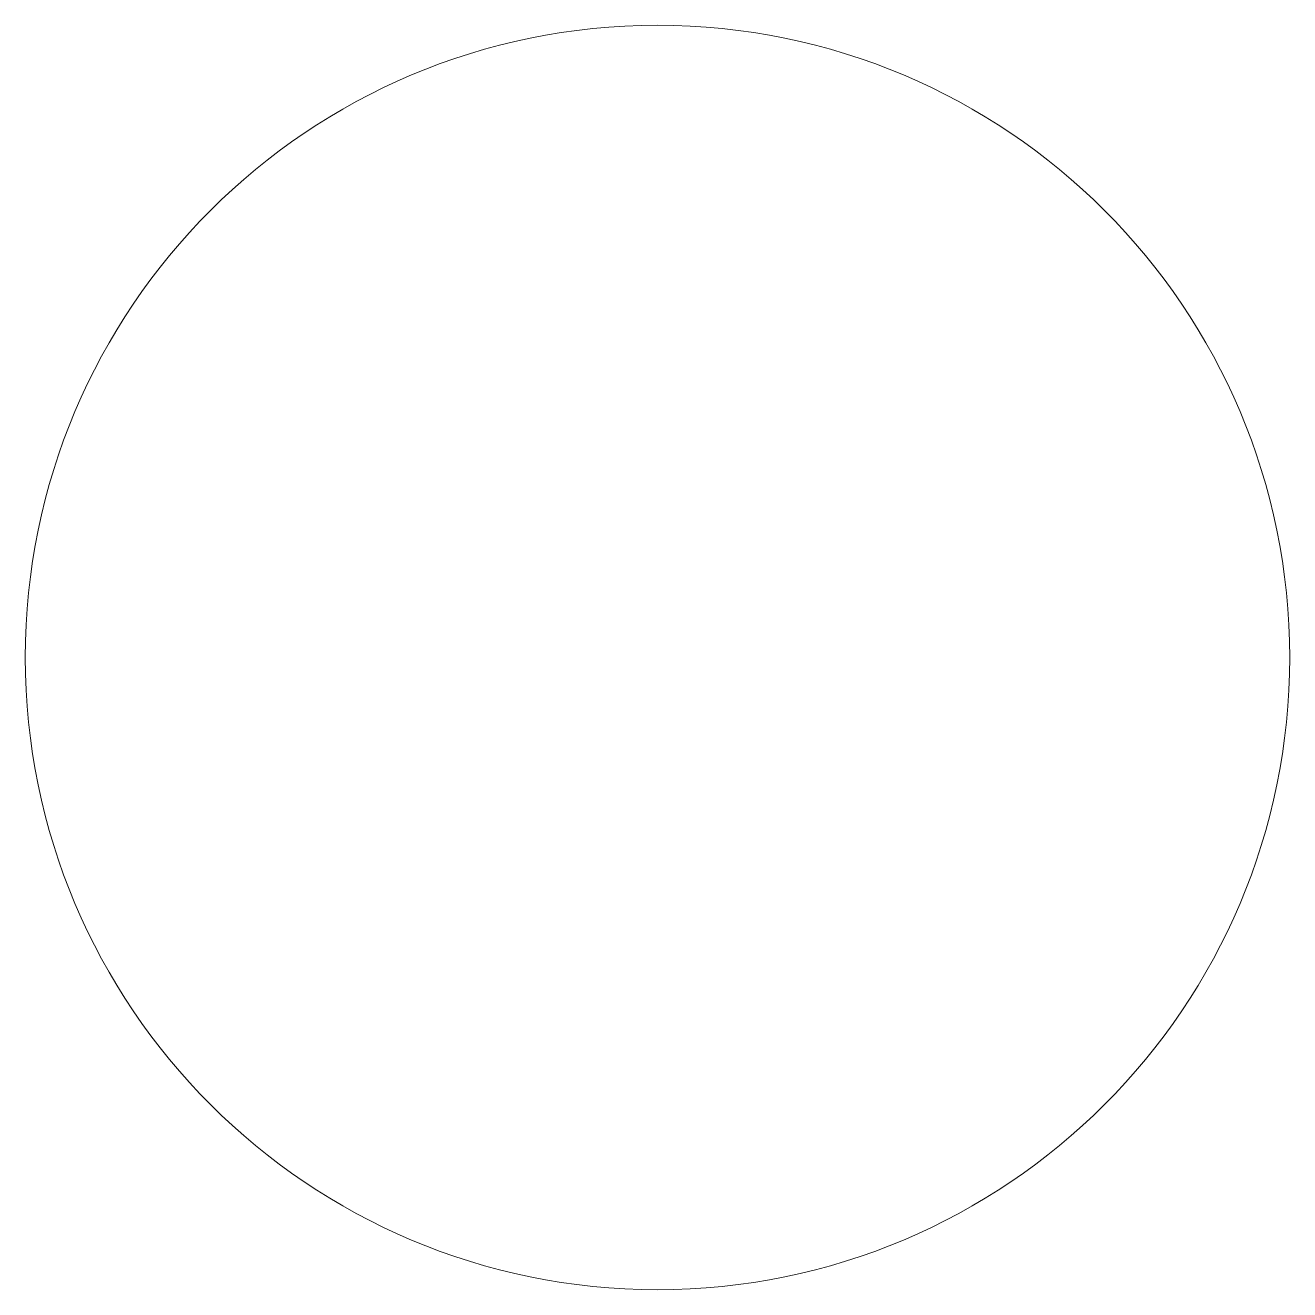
# Model space of a CAD drawing. Header units: millimetres. Extents: x -288 to 276, y -577 to 587.
# Drawn here: x 139.93 to 149.11, y 332.45 to 341.63 of the extents above; entities that cross this region are included whole.
import ezdxf

# ---------------------------------------------------------------- set-up
doc = ezdxf.new("R2010")
doc.units = ezdxf.units.MM
doc.header["$MEASUREMENT"] = 0
doc.layers.add('3mm Endcaps', color=7, linetype='Continuous')

msp = doc.modelspace()

# ---------------------------------------------------------------- linework, layer by layer
at = {"layer": '3mm Endcaps', "color": 230, "lineweight": 9}
msp.add_open_spline([(149.1142, 337.0372), (149.1142, 337.0372), (149.1127, 337.1558), (149.1127, 337.1558), (149.1127, 337.1558), (149.1127, 337.1558), (149.1082, 337.2735), (149.1082, 337.2735), (149.1082, 337.2735), (149.1082, 337.2735), (149.1008, 337.3904), (149.1008, 337.3904), (149.1008, 337.3904), (149.1008, 337.3904), (149.0905, 337.5066), (149.0905, 337.5066), (149.0905, 337.5066), (149.0905, 337.5066), (149.0773, 337.6219), (149.0773, 337.6219), (149.0773, 337.6219), (149.0773, 337.6219), (149.0613, 337.7363), (149.0613, 337.7363), (149.0613, 337.7363), (149.0613, 337.7363), (149.0425, 337.8498), (149.0425, 337.8498), (149.0425, 337.8498), (149.0425, 337.8498), (149.0209, 337.9623), (149.0209, 337.9623), (149.0209, 337.9623), (149.0209, 337.9623), (148.9966, 338.0739), (148.9966, 338.0739), (148.9966, 338.0739), (148.9966, 338.0739), (148.9696, 338.1844), (148.9696, 338.1844), (148.9696, 338.1844), (148.9696, 338.1844), (148.94, 338.2938), (148.94, 338.2938), (148.94, 338.2938), (148.94, 338.2938), (148.9078, 338.4022), (148.9078, 338.4022), (148.9078, 338.4022), (148.9078, 338.4022), (148.873, 338.5094), (148.873, 338.5094), (148.873, 338.5094), (148.873, 338.5094), (148.8356, 338.6155), (148.8356, 338.6155), (148.8356, 338.6155), (148.8356, 338.6155), (148.7958, 338.7203), (148.7958, 338.7203), (148.7958, 338.7203), (148.7958, 338.7203), (148.7534, 338.8239), (148.7534, 338.8239), (148.7534, 338.8239), (148.7534, 338.8239), (148.7087, 338.9262), (148.7087, 338.9262), (148.7087, 338.9262), (148.7087, 338.9262), (148.6615, 339.0272), (148.6615, 339.0272), (148.6615, 339.0272), (148.6615, 339.0272), (148.612, 339.1269), (148.612, 339.1269), (148.612, 339.1269), (148.612, 339.1269), (148.5602, 339.2251), (148.5602, 339.2251), (148.5602, 339.2251), (148.5602, 339.2251), (148.506, 339.322), (148.506, 339.322), (148.506, 339.322), (148.506, 339.322), (148.4496, 339.4173), (148.4496, 339.4173), (148.4496, 339.4173), (148.4496, 339.4173), (148.391, 339.5112), (148.391, 339.5112), (148.391, 339.5112), (148.391, 339.5112), (148.3303, 339.6036), (148.3303, 339.6036), (148.3303, 339.6036), (148.3303, 339.6036), (148.2673, 339.6944), (148.2673, 339.6944), (148.2673, 339.6944), (148.2673, 339.6944), (148.2023, 339.7835), (148.2023, 339.7835), (148.2023, 339.7835), (148.2023, 339.7835), (148.1352, 339.8711), (148.1352, 339.8711), (148.1352, 339.8711), (148.1352, 339.8711), (148.066, 339.9569), (148.066, 339.9569), (148.066, 339.9569), (148.066, 339.9569), (147.9949, 340.0411), (147.9949, 340.0411), (147.9949, 340.0411), (147.9949, 340.0411), (147.9218, 340.1235), (147.9218, 340.1235), (147.9218, 340.1235), (147.9218, 340.1235), (147.8467, 340.2041), (147.8467, 340.2041), (147.8467, 340.2041), (147.8467, 340.2041), (147.7698, 340.2829), (147.7698, 340.2829), (147.7698, 340.2829), (147.7698, 340.2829), (147.691, 340.3598), (147.691, 340.3598), (147.691, 340.3598), (147.691, 340.3598), (147.6104, 340.4349), (147.6104, 340.4349), (147.6104, 340.4349), (147.6104, 340.4349), (147.528, 340.508), (147.528, 340.508), (147.528, 340.508), (147.528, 340.508), (147.4438, 340.5791), (147.4438, 340.5791), (147.4438, 340.5791), (147.4438, 340.5791), (147.358, 340.6483), (147.358, 340.6483), (147.358, 340.6483), (147.358, 340.6483), (147.2704, 340.7154), (147.2704, 340.7154), (147.2704, 340.7154), (147.2704, 340.7154), (147.1812, 340.7804), (147.1812, 340.7804), (147.1812, 340.7804), (147.1812, 340.7804), (147.0905, 340.8434), (147.0905, 340.8434), (147.0905, 340.8434), (147.0905, 340.8434), (146.9981, 340.9042), (146.9981, 340.9042), (146.9981, 340.9042), (146.9981, 340.9042), (146.9042, 340.9628), (146.9042, 340.9628), (146.9042, 340.9628), (146.9042, 340.9628), (146.8089, 341.0192), (146.8089, 341.0192), (146.8089, 341.0192), (146.8089, 341.0192), (146.712, 341.0733), (146.712, 341.0733), (146.712, 341.0733), (146.712, 341.0733), (146.6138, 341.1251), (146.6138, 341.1251), (146.6138, 341.1251), (146.6138, 341.1251), (146.5141, 341.1747), (146.5141, 341.1747), (146.5141, 341.1747), (146.5141, 341.1747), (146.4131, 341.2218), (146.4131, 341.2218), (146.4131, 341.2218), (146.4131, 341.2218), (146.3108, 341.2666), (146.3108, 341.2666), (146.3108, 341.2666), (146.3108, 341.2666), (146.2072, 341.3089), (146.2072, 341.3089), (146.2072, 341.3089), (146.2072, 341.3089), (146.1024, 341.3488), (146.1024, 341.3488), (146.1024, 341.3488), (146.1024, 341.3488), (145.9963, 341.3861), (145.9963, 341.3861), (145.9963, 341.3861), (145.9963, 341.3861), (145.8891, 341.4209), (145.8891, 341.4209), (145.8891, 341.4209), (145.8891, 341.4209), (145.7807, 341.4532), (145.7807, 341.4532), (145.7807, 341.4532), (145.7807, 341.4532), (145.6713, 341.4828), (145.6713, 341.4828), (145.6713, 341.4828), (145.6713, 341.4828), (145.5607, 341.5098), (145.5607, 341.5098), (145.5607, 341.5098), (145.5607, 341.5098), (145.4492, 341.534), (145.4492, 341.534), (145.4492, 341.534), (145.4492, 341.534), (145.3367, 341.5556), (145.3367, 341.5556), (145.3367, 341.5556), (145.3367, 341.5556), (145.2232, 341.5744), (145.2232, 341.5744), (145.2232, 341.5744), (145.2232, 341.5744), (145.1088, 341.5904), (145.1088, 341.5904), (145.1088, 341.5904), (145.1088, 341.5904), (144.9935, 341.6036), (144.9935, 341.6036), (144.9935, 341.6036), (144.9935, 341.6036), (144.8773, 341.6139), (144.8773, 341.6139), (144.8773, 341.6139), (144.8773, 341.6139), (144.7604, 341.6213), (144.7604, 341.6213), (144.7604, 341.6213), (144.7604, 341.6213), (144.6426, 341.6258), (144.6426, 341.6258), (144.6426, 341.6258), (144.6426, 341.6258), (144.5242, 341.6273), (144.5242, 341.6273), (144.5242, 341.6273), (144.5242, 341.6273), (144.4057, 341.6258), (144.4057, 341.6258), (144.4057, 341.6258), (144.4057, 341.6258), (144.288, 341.6213), (144.288, 341.6213), (144.288, 341.6213), (144.288, 341.6213), (144.171, 341.6139), (144.171, 341.6139), (144.171, 341.6139), (144.171, 341.6139), (144.0549, 341.6036), (144.0549, 341.6036), (144.0549, 341.6036), (144.0549, 341.6036), (143.9396, 341.5904), (143.9396, 341.5904), (143.9396, 341.5904), (143.9396, 341.5904), (143.8252, 341.5744), (143.8252, 341.5744), (143.8252, 341.5744), (143.8252, 341.5744), (143.7117, 341.5556), (143.7117, 341.5556), (143.7117, 341.5556), (143.7117, 341.5556), (143.5991, 341.534), (143.5991, 341.534), (143.5991, 341.534), (143.5991, 341.534), (143.4876, 341.5098), (143.4876, 341.5098), (143.4876, 341.5098), (143.4876, 341.5098), (143.3771, 341.4828), (143.3771, 341.4828), (143.3771, 341.4828), (143.3771, 341.4828), (143.2676, 341.4532), (143.2676, 341.4532), (143.2676, 341.4532), (143.2676, 341.4532), (143.1593, 341.4209), (143.1593, 341.4209), (143.1593, 341.4209), (143.1593, 341.4209), (143.052, 341.3861), (143.052, 341.3861), (143.052, 341.3861), (143.052, 341.3861), (142.946, 341.3488), (142.946, 341.3488), (142.946, 341.3488), (142.946, 341.3488), (142.8411, 341.3089), (142.8411, 341.3089), (142.8411, 341.3089), (142.8411, 341.3089), (142.7376, 341.2666), (142.7376, 341.2666), (142.7376, 341.2666), (142.7376, 341.2666), (142.6352, 341.2218), (142.6352, 341.2218), (142.6352, 341.2218), (142.6352, 341.2218), (142.5342, 341.1747), (142.5342, 341.1747), (142.5342, 341.1747), (142.5342, 341.1747), (142.4346, 341.1252), (142.4346, 341.1252), (142.4346, 341.1252), (142.4346, 341.1252), (142.3363, 341.0733), (142.3363, 341.0733), (142.3363, 341.0733), (142.3363, 341.0733), (142.2395, 341.0192), (142.2395, 341.0192), (142.2395, 341.0192), (142.2395, 341.0192), (142.1441, 340.9628), (142.1441, 340.9628), (142.1441, 340.9628), (142.1441, 340.9628), (142.0502, 340.9042), (142.0502, 340.9042), (142.0502, 340.9042), (142.0502, 340.9042), (141.9579, 340.8434), (141.9579, 340.8434), (141.9579, 340.8434), (141.9579, 340.8434), (141.8671, 340.7805), (141.8671, 340.7805), (141.8671, 340.7805), (141.8671, 340.7805), (141.7779, 340.7154), (141.7779, 340.7154), (141.7779, 340.7154), (141.7779, 340.7154), (141.6904, 340.6483), (141.6904, 340.6483), (141.6904, 340.6483), (141.6904, 340.6483), (141.6045, 340.5792), (141.6045, 340.5792), (141.6045, 340.5792), (141.6045, 340.5792), (141.5204, 340.508), (141.5204, 340.508), (141.5204, 340.508), (141.5204, 340.508), (141.438, 340.4349), (141.438, 340.4349), (141.438, 340.4349), (141.438, 340.4349), (141.3574, 340.3599), (141.3574, 340.3599), (141.3574, 340.3599), (141.3574, 340.3599), (141.2786, 340.2829), (141.2786, 340.2829), (141.2786, 340.2829), (141.2786, 340.2829), (141.2016, 340.2041), (141.2016, 340.2041), (141.2016, 340.2041), (141.2016, 340.2041), (141.1266, 340.1235), (141.1266, 340.1235), (141.1266, 340.1235), (141.1266, 340.1235), (141.0535, 340.0411), (141.0535, 340.0411), (141.0535, 340.0411), (141.0535, 340.0411), (140.9823, 339.957), (140.9823, 339.957), (140.9823, 339.957), (140.9823, 339.957), (140.9132, 339.8711), (140.9132, 339.8711), (140.9132, 339.8711), (140.9132, 339.8711), (140.846, 339.7836), (140.846, 339.7836), (140.846, 339.7836), (140.846, 339.7836), (140.781, 339.6944), (140.781, 339.6944), (140.781, 339.6944), (140.781, 339.6944), (140.7181, 339.6036), (140.7181, 339.6036), (140.7181, 339.6036), (140.7181, 339.6036), (140.6573, 339.5113), (140.6573, 339.5113), (140.6573, 339.5113), (140.6573, 339.5113), (140.5987, 339.4174), (140.5987, 339.4174), (140.5987, 339.4174), (140.5987, 339.4174), (140.5423, 339.322), (140.5423, 339.322), (140.5423, 339.322), (140.5423, 339.322), (140.4882, 339.2252), (140.4882, 339.2252), (140.4882, 339.2252), (140.4882, 339.2252), (140.4363, 339.1269), (140.4363, 339.1269), (140.4363, 339.1269), (140.4363, 339.1269), (140.3868, 339.0273), (140.3868, 339.0273), (140.3868, 339.0273), (140.3868, 339.0273), (140.3396, 338.9263), (140.3396, 338.9263), (140.3396, 338.9263), (140.3396, 338.9263), (140.2949, 338.8239), (140.2949, 338.8239), (140.2949, 338.8239), (140.2949, 338.8239), (140.2525, 338.7203), (140.2525, 338.7203), (140.2525, 338.7203), (140.2525, 338.7203), (140.2127, 338.6155), (140.2127, 338.6155), (140.2127, 338.6155), (140.2127, 338.6155), (140.1753, 338.5095), (140.1753, 338.5095), (140.1753, 338.5095), (140.1753, 338.5095), (140.1405, 338.4022), (140.1405, 338.4022), (140.1405, 338.4022), (140.1405, 338.4022), (140.1083, 338.2939), (140.1083, 338.2939), (140.1083, 338.2939), (140.1083, 338.2939), (140.0787, 338.1844), (140.0787, 338.1844), (140.0787, 338.1844), (140.0787, 338.1844), (140.0517, 338.0739), (140.0517, 338.0739), (140.0517, 338.0739), (140.0517, 338.0739), (140.0274, 337.9623), (140.0274, 337.9623), (140.0274, 337.9623), (140.0274, 337.9623), (140.0058, 337.8498), (140.0058, 337.8498), (140.0058, 337.8498), (140.0058, 337.8498), (139.987, 337.7363), (139.987, 337.7363), (139.987, 337.7363), (139.987, 337.7363), (139.971, 337.6219), (139.971, 337.6219), (139.971, 337.6219), (139.971, 337.6219), (139.9578, 337.5066), (139.9578, 337.5066), (139.9578, 337.5066), (139.9578, 337.5066), (139.9475, 337.3905), (139.9475, 337.3905), (139.9475, 337.3905), (139.9475, 337.3905), (139.9401, 337.2735), (139.9401, 337.2735), (139.9401, 337.2735), (139.9401, 337.2735), (139.9356, 337.1558), (139.9356, 337.1558), (139.9356, 337.1558), (139.9356, 337.1558), (139.9342, 337.0373), (139.9342, 337.0373), (139.9342, 337.0373), (139.9342, 337.0373), (139.9356, 336.9188), (139.9356, 336.9188), (139.9356, 336.9188), (139.9356, 336.9188), (139.9401, 336.8011), (139.9401, 336.8011), (139.9401, 336.8011), (139.9401, 336.8011), (139.9475, 336.6841), (139.9475, 336.6841), (139.9475, 336.6841), (139.9475, 336.6841), (139.9578, 336.568), (139.9578, 336.568), (139.9578, 336.568), (139.9578, 336.568), (139.971, 336.4527), (139.971, 336.4527), (139.971, 336.4527), (139.971, 336.4527), (139.987, 336.3383), (139.987, 336.3383), (139.987, 336.3383), (139.987, 336.3383), (140.0058, 336.2248), (140.0058, 336.2248), (140.0058, 336.2248), (140.0058, 336.2248), (140.0274, 336.1123), (140.0274, 336.1123), (140.0274, 336.1123), (140.0274, 336.1123), (140.0517, 336.0007), (140.0517, 336.0007), (140.0517, 336.0007), (140.0517, 336.0007), (140.0787, 335.8902), (140.0787, 335.8902), (140.0787, 335.8902), (140.0787, 335.8902), (140.1083, 335.7807), (140.1083, 335.7807), (140.1083, 335.7807), (140.1083, 335.7807), (140.1405, 335.6724), (140.1405, 335.6724), (140.1405, 335.6724), (140.1405, 335.6724), (140.1753, 335.5651), (140.1753, 335.5651), (140.1753, 335.5651), (140.1753, 335.5651), (140.2127, 335.4591), (140.2127, 335.4591), (140.2127, 335.4591), (140.2127, 335.4591), (140.2525, 335.3543), (140.2525, 335.3543), (140.2525, 335.3543), (140.2525, 335.3543), (140.2949, 335.2507), (140.2949, 335.2507), (140.2949, 335.2507), (140.2949, 335.2507), (140.3396, 335.1483), (140.3396, 335.1483), (140.3396, 335.1483), (140.3396, 335.1483), (140.3868, 335.0473), (140.3868, 335.0473), (140.3868, 335.0473), (140.3868, 335.0473), (140.4363, 334.9477), (140.4363, 334.9477), (140.4363, 334.9477), (140.4363, 334.9477), (140.4881, 334.8494), (140.4881, 334.8494), (140.4881, 334.8494), (140.4881, 334.8494), (140.5423, 334.7526), (140.5423, 334.7526), (140.5423, 334.7526), (140.5423, 334.7526), (140.5987, 334.6572), (140.5987, 334.6572), (140.5987, 334.6572), (140.5987, 334.6572), (140.6573, 334.5633), (140.6573, 334.5633), (140.6573, 334.5633), (140.6573, 334.5633), (140.718, 334.471), (140.718, 334.471), (140.718, 334.471), (140.718, 334.471), (140.781, 334.3802), (140.781, 334.3802), (140.781, 334.3802), (140.781, 334.3802), (140.846, 334.291), (140.846, 334.291), (140.846, 334.291), (140.846, 334.291), (140.9131, 334.2035), (140.9131, 334.2035), (140.9131, 334.2035), (140.9131, 334.2035), (140.9823, 334.1176), (140.9823, 334.1176), (140.9823, 334.1176), (140.9823, 334.1176), (141.0534, 334.0335), (141.0534, 334.0335), (141.0534, 334.0335), (141.0534, 334.0335), (141.1265, 333.9511), (141.1265, 333.9511), (141.1265, 333.9511), (141.1265, 333.9511), (141.2016, 333.8705), (141.2016, 333.8705), (141.2016, 333.8705), (141.2016, 333.8705), (141.2785, 333.7917), (141.2785, 333.7917), (141.2785, 333.7917), (141.2785, 333.7917), (141.3573, 333.7147), (141.3573, 333.7147), (141.3573, 333.7147), (141.3573, 333.7147), (141.4379, 333.6397), (141.4379, 333.6397), (141.4379, 333.6397), (141.4379, 333.6397), (141.5203, 333.5666), (141.5203, 333.5666), (141.5203, 333.5666), (141.5203, 333.5666), (141.6045, 333.4954), (141.6045, 333.4954), (141.6045, 333.4954), (141.6045, 333.4954), (141.6903, 333.4263), (141.6903, 333.4263), (141.6903, 333.4263), (141.6903, 333.4263), (141.7779, 333.3592), (141.7779, 333.3592), (141.7779, 333.3592), (141.7779, 333.3592), (141.8671, 333.2941), (141.8671, 333.2941), (141.8671, 333.2941), (141.8671, 333.2941), (141.9578, 333.2312), (141.9578, 333.2312), (141.9578, 333.2312), (141.9578, 333.2312), (142.0502, 333.1704), (142.0502, 333.1704), (142.0502, 333.1704), (142.0502, 333.1704), (142.1441, 333.1118), (142.1441, 333.1118), (142.1441, 333.1118), (142.1441, 333.1118), (142.2394, 333.0554), (142.2394, 333.0554), (142.2394, 333.0554), (142.2394, 333.0554), (142.3363, 333.0013), (142.3363, 333.0013), (142.3363, 333.0013), (142.3363, 333.0013), (142.4345, 332.9494), (142.4345, 332.9494), (142.4345, 332.9494), (142.4345, 332.9494), (142.5342, 332.8999), (142.5342, 332.8999), (142.5342, 332.8999), (142.5342, 332.8999), (142.6352, 332.8528), (142.6352, 332.8528), (142.6352, 332.8528), (142.6352, 332.8528), (142.7375, 332.808), (142.7375, 332.808), (142.7375, 332.808), (142.7375, 332.808), (142.8411, 332.7657), (142.8411, 332.7657), (142.8411, 332.7657), (142.8411, 332.7657), (142.9459, 332.7258), (142.9459, 332.7258), (142.9459, 332.7258), (142.9459, 332.7258), (143.052, 332.6885), (143.052, 332.6885), (143.052, 332.6885), (143.052, 332.6885), (143.1592, 332.6537), (143.1592, 332.6537), (143.1592, 332.6537), (143.1592, 332.6537), (143.2676, 332.6214), (143.2676, 332.6214), (143.2676, 332.6214), (143.2676, 332.6214), (143.377, 332.5918), (143.377, 332.5918), (143.377, 332.5918), (143.377, 332.5918), (143.4876, 332.5648), (143.4876, 332.5648), (143.4876, 332.5648), (143.4876, 332.5648), (143.5991, 332.5406), (143.5991, 332.5406), (143.5991, 332.5406), (143.5991, 332.5406), (143.7116, 332.519), (143.7116, 332.519), (143.7116, 332.519), (143.7116, 332.519), (143.8251, 332.5002), (143.8251, 332.5002), (143.8251, 332.5002), (143.8251, 332.5002), (143.9395, 332.4842), (143.9395, 332.4842), (143.9395, 332.4842), (143.9395, 332.4842), (144.0548, 332.471), (144.0548, 332.471), (144.0548, 332.471), (144.0548, 332.471), (144.171, 332.4607), (144.171, 332.4607), (144.171, 332.4607), (144.171, 332.4607), (144.2879, 332.4533), (144.2879, 332.4533), (144.2879, 332.4533), (144.2879, 332.4533), (144.4057, 332.4488), (144.4057, 332.4488), (144.4057, 332.4488), (144.4057, 332.4488), (144.5242, 332.4473), (144.5242, 332.4473), (144.5242, 332.4473), (144.5242, 332.4473), (144.6426, 332.4488), (144.6426, 332.4488), (144.6426, 332.4488), (144.6426, 332.4488), (144.7604, 332.4533), (144.7604, 332.4533), (144.7604, 332.4533), (144.7604, 332.4533), (144.8773, 332.4607), (144.8773, 332.4607), (144.8773, 332.4607), (144.8773, 332.4607), (144.9935, 332.471), (144.9935, 332.471), (144.9935, 332.471), (144.9935, 332.471), (145.1088, 332.4842), (145.1088, 332.4842), (145.1088, 332.4842), (145.1088, 332.4842), (145.2232, 332.5002), (145.2232, 332.5002), (145.2232, 332.5002), (145.2232, 332.5002), (145.3367, 332.519), (145.3367, 332.519), (145.3367, 332.519), (145.3367, 332.519), (145.4492, 332.5405), (145.4492, 332.5405), (145.4492, 332.5405), (145.4492, 332.5405), (145.5607, 332.5648), (145.5607, 332.5648), (145.5607, 332.5648), (145.5607, 332.5648), (145.6713, 332.5918), (145.6713, 332.5918), (145.6713, 332.5918), (145.6713, 332.5918), (145.7807, 332.6214), (145.7807, 332.6214), (145.7807, 332.6214), (145.7807, 332.6214), (145.8891, 332.6536), (145.8891, 332.6536), (145.8891, 332.6536), (145.8891, 332.6536), (145.9963, 332.6884), (145.9963, 332.6884), (145.9963, 332.6884), (145.9963, 332.6884), (146.1024, 332.7258), (146.1024, 332.7258), (146.1024, 332.7258), (146.1024, 332.7258), (146.2072, 332.7656), (146.2072, 332.7656), (146.2072, 332.7656), (146.2072, 332.7656), (146.3108, 332.8079), (146.3108, 332.8079), (146.3108, 332.8079), (146.3108, 332.8079), (146.4131, 332.8527), (146.4131, 332.8527), (146.4131, 332.8527), (146.4131, 332.8527), (146.5141, 332.8999), (146.5141, 332.8999), (146.5141, 332.8999), (146.5141, 332.8999), (146.6138, 332.9494), (146.6138, 332.9494), (146.6138, 332.9494), (146.6138, 332.9494), (146.712, 333.0012), (146.712, 333.0012), (146.712, 333.0012), (146.712, 333.0012), (146.8089, 333.0553), (146.8089, 333.0553), (146.8089, 333.0553), (146.8089, 333.0553), (146.9042, 333.1117), (146.9042, 333.1117), (146.9042, 333.1117), (146.9042, 333.1117), (146.9981, 333.1703), (146.9981, 333.1703), (146.9981, 333.1703), (146.9981, 333.1703), (147.0905, 333.2311), (147.0905, 333.2311), (147.0905, 333.2311), (147.0905, 333.2311), (147.1812, 333.294), (147.1812, 333.294), (147.1812, 333.294), (147.1812, 333.294), (147.2704, 333.3591), (147.2704, 333.3591), (147.2704, 333.3591), (147.2704, 333.3591), (147.358, 333.4262), (147.358, 333.4262), (147.358, 333.4262), (147.358, 333.4262), (147.4438, 333.4953), (147.4438, 333.4953), (147.4438, 333.4953), (147.4438, 333.4953), (147.528, 333.5665), (147.528, 333.5665), (147.528, 333.5665), (147.528, 333.5665), (147.6104, 333.6396), (147.6104, 333.6396), (147.6104, 333.6396), (147.6104, 333.6396), (147.691, 333.7147), (147.691, 333.7147), (147.691, 333.7147), (147.691, 333.7147), (147.7698, 333.7916), (147.7698, 333.7916), (147.7698, 333.7916), (147.7698, 333.7916), (147.8467, 333.8704), (147.8467, 333.8704), (147.8467, 333.8704), (147.8467, 333.8704), (147.9218, 333.951), (147.9218, 333.951), (147.9218, 333.951), (147.9218, 333.951), (147.9949, 334.0334), (147.9949, 334.0334), (147.9949, 334.0334), (147.9949, 334.0334), (148.066, 334.1175), (148.066, 334.1175), (148.066, 334.1175), (148.066, 334.1175), (148.1352, 334.2034), (148.1352, 334.2034), (148.1352, 334.2034), (148.1352, 334.2034), (148.2023, 334.2909), (148.2023, 334.2909), (148.2023, 334.2909), (148.2023, 334.2909), (148.2673, 334.3801), (148.2673, 334.3801), (148.2673, 334.3801), (148.2673, 334.3801), (148.3303, 334.4709), (148.3303, 334.4709), (148.3303, 334.4709), (148.3303, 334.4709), (148.391, 334.5632), (148.391, 334.5632), (148.391, 334.5632), (148.391, 334.5632), (148.4496, 334.6571), (148.4496, 334.6571), (148.4496, 334.6571), (148.4496, 334.6571), (148.506, 334.7525), (148.506, 334.7525), (148.506, 334.7525), (148.506, 334.7525), (148.5602, 334.8493), (148.5602, 334.8493), (148.5602, 334.8493), (148.5602, 334.8493), (148.612, 334.9476), (148.612, 334.9476), (148.612, 334.9476), (148.612, 334.9476), (148.6615, 335.0472), (148.6615, 335.0472), (148.6615, 335.0472), (148.6615, 335.0472), (148.7087, 335.1482), (148.7087, 335.1482), (148.7087, 335.1482), (148.7087, 335.1482), (148.7534, 335.2506), (148.7534, 335.2506), (148.7534, 335.2506), (148.7534, 335.2506), (148.7958, 335.3542), (148.7958, 335.3542), (148.7958, 335.3542), (148.7958, 335.3542), (148.8356, 335.459), (148.8356, 335.459), (148.8356, 335.459), (148.8356, 335.459), (148.873, 335.565), (148.873, 335.565), (148.873, 335.565), (148.873, 335.565), (148.9078, 335.6723), (148.9078, 335.6723), (148.9078, 335.6723), (148.9078, 335.6723), (148.94, 335.7806), (148.94, 335.7806), (148.94, 335.7806), (148.94, 335.7806), (148.9696, 335.8901), (148.9696, 335.8901), (148.9696, 335.8901), (148.9696, 335.8901), (148.9966, 336.0006), (148.9966, 336.0006), (148.9966, 336.0006), (148.9966, 336.0006), (149.0209, 336.1122), (149.0209, 336.1122), (149.0209, 336.1122), (149.0209, 336.1122), (149.0425, 336.2247), (149.0425, 336.2247), (149.0425, 336.2247), (149.0425, 336.2247), (149.0613, 336.3382), (149.0613, 336.3382), (149.0613, 336.3382), (149.0613, 336.3382), (149.0773, 336.4526), (149.0773, 336.4526), (149.0773, 336.4526), (149.0773, 336.4526), (149.0905, 336.5679), (149.0905, 336.5679), (149.0905, 336.5679), (149.0905, 336.5679), (149.1008, 336.684), (149.1008, 336.684), (149.1008, 336.684), (149.1008, 336.684), (149.1082, 336.801), (149.1082, 336.801), (149.1082, 336.801), (149.1082, 336.801), (149.1127, 336.9187), (149.1127, 336.9187), (149.1127, 336.9187), (149.1127, 336.9187), (149.1142, 337.0372), (149.1142, 337.0372)], degree=3, knots=[0, 0, 0, 0, 0.003891, 0.003891, 0.003891, 0.003891, 0.007782, 0.007782, 0.007782, 0.007782, 0.011673, 0.011673, 0.011673, 0.011673, 0.015564, 0.015564, 0.015564, 0.015564, 0.019455, 0.019455, 0.019455, 0.019455, 0.023346, 0.023346, 0.023346, 0.023346, 0.027237, 0.027237, 0.027237, 0.027237, 0.031128, 0.031128, 0.031128, 0.031128, 0.035019, 0.035019, 0.035019, 0.035019, 0.038911, 0.038911, 0.038911, 0.038911, 0.042802, 0.042802, 0.042802, 0.042802, 0.046693, 0.046693, 0.046693, 0.046693, 0.050584, 0.050584, 0.050584, 0.050584, 0.054475, 0.054475, 0.054475, 0.054475, 0.058366, 0.058366, 0.058366, 0.058366, 0.062257, 0.062257, 0.062257, 0.062257, 0.066148, 0.066148, 0.066148, 0.066148, 0.070039, 0.070039, 0.070039, 0.070039, 0.07393, 0.07393, 0.07393, 0.07393, 0.077821, 0.077821, 0.077821, 0.077821, 0.081712, 0.081712, 0.081712, 0.081712, 0.085603, 0.085603, 0.085603, 0.085603, 0.089494, 0.089494, 0.089494, 0.089494, 0.093385, 0.093385, 0.093385, 0.093385, 0.097276, 0.097276, 0.097276, 0.097276, 0.101167, 0.101167, 0.101167, 0.101167, 0.105058, 0.105058, 0.105058, 0.105058, 0.108949, 0.108949, 0.108949, 0.108949, 0.11284, 0.11284, 0.11284, 0.11284, 0.116732, 0.116732, 0.116732, 0.116732, 0.120623, 0.120623, 0.120623, 0.120623, 0.124514, 0.124514, 0.124514, 0.124514, 0.128405, 0.128405, 0.128405, 0.128405, 0.132296, 0.132296, 0.132296, 0.132296, 0.136187, 0.136187, 0.136187, 0.136187, 0.140078, 0.140078, 0.140078, 0.140078, 0.143969, 0.143969, 0.143969, 0.143969, 0.14786, 0.14786, 0.14786, 0.14786, 0.151751, 0.151751, 0.151751, 0.151751, 0.155642, 0.155642, 0.155642, 0.155642, 0.159533, 0.159533, 0.159533, 0.159533, 0.163424, 0.163424, 0.163424, 0.163424, 0.167315, 0.167315, 0.167315, 0.167315, 0.171206, 0.171206, 0.171206, 0.171206, 0.175097, 0.175097, 0.175097, 0.175097, 0.178988, 0.178988, 0.178988, 0.178988, 0.182879, 0.182879, 0.182879, 0.182879, 0.18677, 0.18677, 0.18677, 0.18677, 0.190661, 0.190661, 0.190661, 0.190661, 0.194553, 0.194553, 0.194553, 0.194553, 0.198444, 0.198444, 0.198444, 0.198444, 0.202335, 0.202335, 0.202335, 0.202335, 0.206226, 0.206226, 0.206226, 0.206226, 0.210117, 0.210117, 0.210117, 0.210117, 0.214008, 0.214008, 0.214008, 0.214008, 0.217899, 0.217899, 0.217899, 0.217899, 0.22179, 0.22179, 0.22179, 0.22179, 0.225681, 0.225681, 0.225681, 0.225681, 0.229572, 0.229572, 0.229572, 0.229572, 0.233463, 0.233463, 0.233463, 0.233463, 0.237354, 0.237354, 0.237354, 0.237354, 0.241245, 0.241245, 0.241245, 0.241245, 0.245136, 0.245136, 0.245136, 0.245136, 0.249027, 0.249027, 0.249027, 0.249027, 0.252918, 0.252918, 0.252918, 0.252918, 0.256809, 0.256809, 0.256809, 0.256809, 0.2607, 0.2607, 0.2607, 0.2607, 0.264591, 0.264591, 0.264591, 0.264591, 0.268482, 0.268482, 0.268482, 0.268482, 0.272374, 0.272374, 0.272374, 0.272374, 0.276265, 0.276265, 0.276265, 0.276265, 0.280156, 0.280156, 0.280156, 0.280156, 0.284047, 0.284047, 0.284047, 0.284047, 0.287938, 0.287938, 0.287938, 0.287938, 0.291829, 0.291829, 0.291829, 0.291829, 0.29572, 0.29572, 0.29572, 0.29572, 0.299611, 0.299611, 0.299611, 0.299611, 0.303502, 0.303502, 0.303502, 0.303502, 0.307393, 0.307393, 0.307393, 0.307393, 0.311284, 0.311284, 0.311284, 0.311284, 0.315175, 0.315175, 0.315175, 0.315175, 0.319066, 0.319066, 0.319066, 0.319066, 0.322957, 0.322957, 0.322957, 0.322957, 0.326848, 0.326848, 0.326848, 0.326848, 0.330739, 0.330739, 0.330739, 0.330739, 0.33463, 0.33463, 0.33463, 0.33463, 0.338521, 0.338521, 0.338521, 0.338521, 0.342412, 0.342412, 0.342412, 0.342412, 0.346304, 0.346304, 0.346304, 0.346304, 0.350195, 0.350195, 0.350195, 0.350195, 0.354086, 0.354086, 0.354086, 0.354086, 0.357977, 0.357977, 0.357977, 0.357977, 0.361868, 0.361868, 0.361868, 0.361868, 0.365759, 0.365759, 0.365759, 0.365759, 0.36965, 0.36965, 0.36965, 0.36965, 0.373541, 0.373541, 0.373541, 0.373541, 0.377432, 0.377432, 0.377432, 0.377432, 0.381323, 0.381323, 0.381323, 0.381323, 0.385214, 0.385214, 0.385214, 0.385214, 0.389105, 0.389105, 0.389105, 0.389105, 0.392996, 0.392996, 0.392996, 0.392996, 0.396887, 0.396887, 0.396887, 0.396887, 0.400778, 0.400778, 0.400778, 0.400778, 0.404669, 0.404669, 0.404669, 0.404669, 0.40856, 0.40856, 0.40856, 0.40856, 0.412451, 0.412451, 0.412451, 0.412451, 0.416342, 0.416342, 0.416342, 0.416342, 0.420233, 0.420233, 0.420233, 0.420233, 0.424125, 0.424125, 0.424125, 0.424125, 0.428016, 0.428016, 0.428016, 0.428016, 0.431907, 0.431907, 0.431907, 0.431907, 0.435798, 0.435798, 0.435798, 0.435798, 0.439689, 0.439689, 0.439689, 0.439689, 0.44358, 0.44358, 0.44358, 0.44358, 0.447471, 0.447471, 0.447471, 0.447471, 0.451362, 0.451362, 0.451362, 0.451362, 0.455253, 0.455253, 0.455253, 0.455253, 0.459144, 0.459144, 0.459144, 0.459144, 0.463035, 0.463035, 0.463035, 0.463035, 0.466926, 0.466926, 0.466926, 0.466926, 0.470817, 0.470817, 0.470817, 0.470817, 0.474708, 0.474708, 0.474708, 0.474708, 0.478599, 0.478599, 0.478599, 0.478599, 0.48249, 0.48249, 0.48249, 0.48249, 0.486381, 0.486381, 0.486381, 0.486381, 0.490272, 0.490272, 0.490272, 0.490272, 0.494163, 0.494163, 0.494163, 0.494163, 0.498054, 0.498054, 0.498054, 0.498054, 0.501946, 0.501946, 0.501946, 0.501946, 0.505837, 0.505837, 0.505837, 0.505837, 0.509728, 0.509728, 0.509728, 0.509728, 0.513619, 0.513619, 0.513619, 0.513619, 0.51751, 0.51751, 0.51751, 0.51751, 0.521401, 0.521401, 0.521401, 0.521401, 0.525292, 0.525292, 0.525292, 0.525292, 0.529183, 0.529183, 0.529183, 0.529183, 0.533074, 0.533074, 0.533074, 0.533074, 0.536965, 0.536965, 0.536965, 0.536965, 0.540856, 0.540856, 0.540856, 0.540856, 0.544747, 0.544747, 0.544747, 0.544747, 0.548638, 0.548638, 0.548638, 0.548638, 0.552529, 0.552529, 0.552529, 0.552529, 0.55642, 0.55642, 0.55642, 0.55642, 0.560311, 0.560311, 0.560311, 0.560311, 0.564202, 0.564202, 0.564202, 0.564202, 0.568093, 0.568093, 0.568093, 0.568093, 0.571984, 0.571984, 0.571984, 0.571984, 0.575875, 0.575875, 0.575875, 0.575875, 0.579767, 0.579767, 0.579767, 0.579767, 0.583658, 0.583658, 0.583658, 0.583658, 0.587549, 0.587549, 0.587549, 0.587549, 0.59144, 0.59144, 0.59144, 0.59144, 0.595331, 0.595331, 0.595331, 0.595331, 0.599222, 0.599222, 0.599222, 0.599222, 0.603113, 0.603113, 0.603113, 0.603113, 0.607004, 0.607004, 0.607004, 0.607004, 0.610895, 0.610895, 0.610895, 0.610895, 0.614786, 0.614786, 0.614786, 0.614786, 0.618677, 0.618677, 0.618677, 0.618677, 0.622568, 0.622568, 0.622568, 0.622568, 0.626459, 0.626459, 0.626459, 0.626459, 0.63035, 0.63035, 0.63035, 0.63035, 0.634241, 0.634241, 0.634241, 0.634241, 0.638132, 0.638132, 0.638132, 0.638132, 0.642023, 0.642023, 0.642023, 0.642023, 0.645914, 0.645914, 0.645914, 0.645914, 0.649805, 0.649805, 0.649805, 0.649805, 0.653696, 0.653696, 0.653696, 0.653696, 0.657588, 0.657588, 0.657588, 0.657588, 0.661479, 0.661479, 0.661479, 0.661479, 0.66537, 0.66537, 0.66537, 0.66537, 0.669261, 0.669261, 0.669261, 0.669261, 0.673152, 0.673152, 0.673152, 0.673152, 0.677043, 0.677043, 0.677043, 0.677043, 0.680934, 0.680934, 0.680934, 0.680934, 0.684825, 0.684825, 0.684825, 0.684825, 0.688716, 0.688716, 0.688716, 0.688716, 0.692607, 0.692607, 0.692607, 0.692607, 0.696498, 0.696498, 0.696498, 0.696498, 0.700389, 0.700389, 0.700389, 0.700389, 0.70428, 0.70428, 0.70428, 0.70428, 0.708171, 0.708171, 0.708171, 0.708171, 0.712062, 0.712062, 0.712062, 0.712062, 0.715953, 0.715953, 0.715953, 0.715953, 0.719844, 0.719844, 0.719844, 0.719844, 0.723735, 0.723735, 0.723735, 0.723735, 0.727626, 0.727626, 0.727626, 0.727626, 0.731518, 0.731518, 0.731518, 0.731518, 0.735409, 0.735409, 0.735409, 0.735409, 0.7393, 0.7393, 0.7393, 0.7393, 0.743191, 0.743191, 0.743191, 0.743191, 0.747082, 0.747082, 0.747082, 0.747082, 0.750973, 0.750973, 0.750973, 0.750973, 0.754864, 0.754864, 0.754864, 0.754864, 0.758755, 0.758755, 0.758755, 0.758755, 0.762646, 0.762646, 0.762646, 0.762646, 0.766537, 0.766537, 0.766537, 0.766537, 0.770428, 0.770428, 0.770428, 0.770428, 0.774319, 0.774319, 0.774319, 0.774319, 0.77821, 0.77821, 0.77821, 0.77821, 0.782101, 0.782101, 0.782101, 0.782101, 0.785992, 0.785992, 0.785992, 0.785992, 0.789883, 0.789883, 0.789883, 0.789883, 0.793774, 0.793774, 0.793774, 0.793774, 0.797665, 0.797665, 0.797665, 0.797665, 0.801556, 0.801556, 0.801556, 0.801556, 0.805447, 0.805447, 0.805447, 0.805447, 0.809339, 0.809339, 0.809339, 0.809339, 0.81323, 0.81323, 0.81323, 0.81323, 0.817121, 0.817121, 0.817121, 0.817121, 0.821012, 0.821012, 0.821012, 0.821012, 0.824903, 0.824903, 0.824903, 0.824903, 0.828794, 0.828794, 0.828794, 0.828794, 0.832685, 0.832685, 0.832685, 0.832685, 0.836576, 0.836576, 0.836576, 0.836576, 0.840467, 0.840467, 0.840467, 0.840467, 0.844358, 0.844358, 0.844358, 0.844358, 0.848249, 0.848249, 0.848249, 0.848249, 0.85214, 0.85214, 0.85214, 0.85214, 0.856031, 0.856031, 0.856031, 0.856031, 0.859922, 0.859922, 0.859922, 0.859922, 0.863813, 0.863813, 0.863813, 0.863813, 0.867704, 0.867704, 0.867704, 0.867704, 0.871595, 0.871595, 0.871595, 0.871595, 0.875486, 0.875486, 0.875486, 0.875486, 0.879377, 0.879377, 0.879377, 0.879377, 0.883268, 0.883268, 0.883268, 0.883268, 0.88716, 0.88716, 0.88716, 0.88716, 0.891051, 0.891051, 0.891051, 0.891051, 0.894942, 0.894942, 0.894942, 0.894942, 0.898833, 0.898833, 0.898833, 0.898833, 0.902724, 0.902724, 0.902724, 0.902724, 0.906615, 0.906615, 0.906615, 0.906615, 0.910506, 0.910506, 0.910506, 0.910506, 0.914397, 0.914397, 0.914397, 0.914397, 0.918288, 0.918288, 0.918288, 0.918288, 0.922179, 0.922179, 0.922179, 0.922179, 0.92607, 0.92607, 0.92607, 0.92607, 0.929961, 0.929961, 0.929961, 0.929961, 0.933852, 0.933852, 0.933852, 0.933852, 0.937743, 0.937743, 0.937743, 0.937743, 0.941634, 0.941634, 0.941634, 0.941634, 0.945525, 0.945525, 0.945525, 0.945525, 0.949416, 0.949416, 0.949416, 0.949416, 0.953307, 0.953307, 0.953307, 0.953307, 0.957198, 0.957198, 0.957198, 0.957198, 0.961089, 0.961089, 0.961089, 0.961089, 0.964981, 0.964981, 0.964981, 0.964981, 0.968872, 0.968872, 0.968872, 0.968872, 0.972763, 0.972763, 0.972763, 0.972763, 0.976654, 0.976654, 0.976654, 0.976654, 0.980545, 0.980545, 0.980545, 0.980545, 0.984436, 0.984436, 0.984436, 0.984436, 0.988327, 0.988327, 0.988327, 0.988327, 0.992218, 0.992218, 0.992218, 0.992218, 1, 1, 1, 1], dxfattribs=at)

doc.saveas('drawing.dxf')
